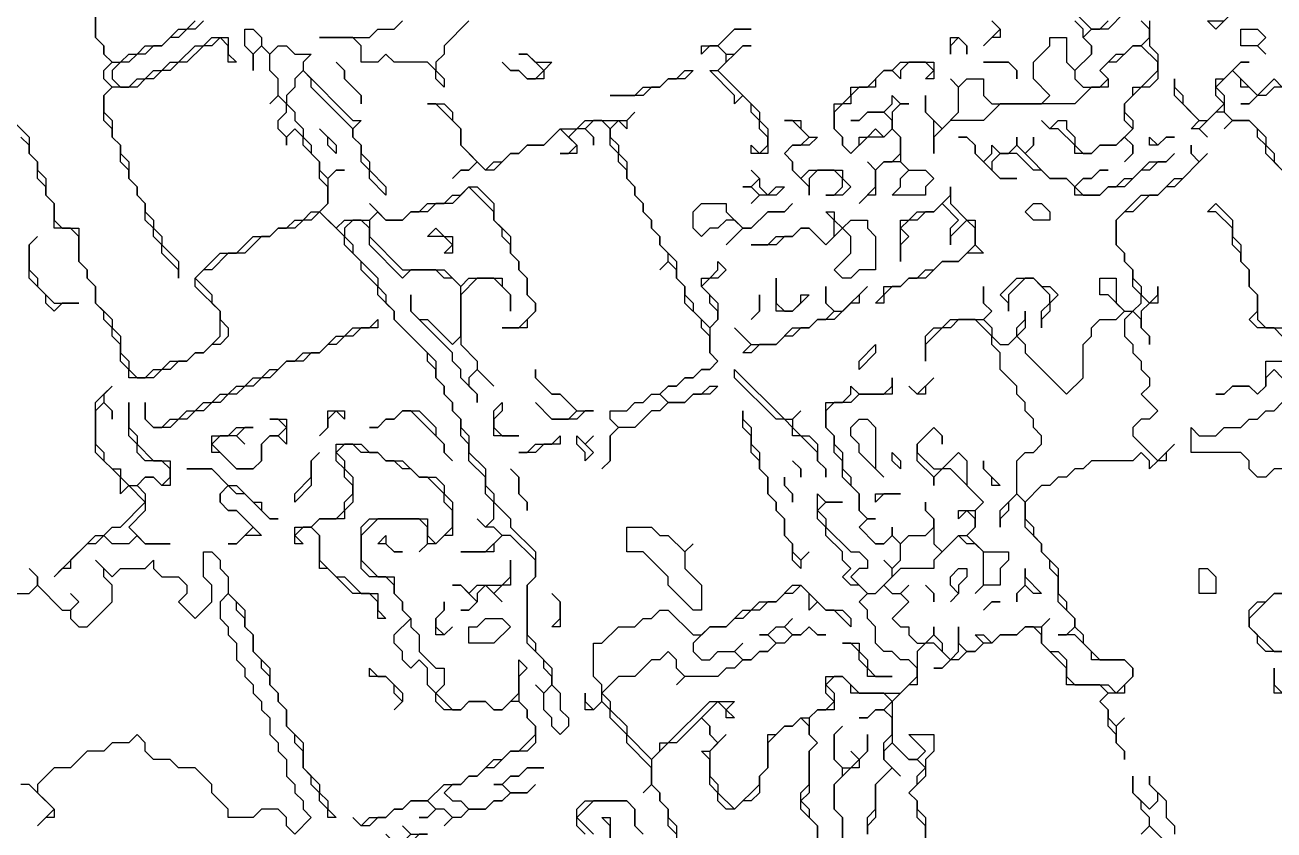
# Model space of a CAD drawing. Header units: metres. Extents: x 0 to 96.9, y 0 to 54.3.
# Drawn here: x 9.55 to 24.6, y 26.55 to 36.25 of the extents above; entities that cross this region are included whole.
import ezdxf

# ---------------------------------------------------------------- set-up
doc = ezdxf.new("R2010")
doc.units = ezdxf.units.M

msp = doc.modelspace()

# ---------------------------------------------------------------- linework, layer by layer
for points in [[(11.7, 36.3), (11.6, 36.2), (11.5, 36.2), (11.4, 36.1), (11.3, 36.1), (11.2, 36), (11.1, 36), (11, 35.9), (10.9, 35.9), (10.8, 35.8), (10.7, 35.8), (10.6, 35.7), (10.6, 35.6), (10.7, 35.5), (10.8, 35.5), (10.9, 35.6), (11, 35.6), (11.1, 35.7), (11.2, 35.7), (11.3, 35.8), (11.4, 35.8), (11.6, 36), (11.7, 36), (11.8, 36.1), (12, 36.1), (12, 35.9), (12.1, 35.8), (12, 35.8), (12, 36), (11.9, 36.1), (11.8, 36), (11.7, 36), (11.5, 35.8), (11.4, 35.8), (11.3, 35.7), (11.2, 35.7), (11.1, 35.6), (11, 35.6), (10.9, 35.5), (10.6, 35.5), (10.5, 35.4), (10.5, 35.2), (10.6, 35.1), (10.6, 34.9), (10.7, 34.8), (10.7, 34.7), (10.8, 34.6), (10.8, 34.4), (10.9, 34.3), (10.9, 34.2), (11, 34.1), (11, 34), (11.1, 33.9), (11.1, 33.8), (11.2, 33.7), (11.2, 33.6), (11.4, 33.4), (11.4, 33.2), (11.4, 33.3), (11.2, 33.5), (11.2, 33.6), (11.1, 33.7), (11.1, 33.8), (11, 33.9), (11, 34.1), (10.9, 34.2), (10.9, 34.3), (10.8, 34.4), (10.8, 34.5), (10.7, 34.6), (10.7, 34.8), (10.6, 34.9), (10.6, 35), (10.5, 35.1), (10.5, 35.4), (10.6, 35.5), (10.5, 35.6), (10.5, 35.7), (10.6, 35.8), (10.5, 35.9), (10.5, 36), (10.4, 36.1), (10.4, 36.8)], [(10.4, 36.7), (10.4, 36.1), (10.5, 36), (10.5, 35.9), (10.6, 35.8), (10.7, 35.8), (10.8, 35.9), (10.9, 35.9), (11, 36), (11.2, 36), (11.4, 36.2), (11.5, 36.2), (11.6, 36.3)], [(14.9, 36.3), (14.6, 36), (14.6, 35.9), (14.5, 35.8), (14.5, 35.7), (14.6, 35.6), (14.6, 35.5), (14.5, 35.6), (14.5, 35.7), (14.4, 35.8), (14, 35.8), (13.9, 35.9), (13.8, 35.8), (13.6, 35.8), (13.6, 36), (13.5, 36.1), (13.1, 36.1), (13.7, 36.1), (13.8, 36.2), (14, 36.2), (14.1, 36.3)], [(23.1, 36.3), (23.1, 36), (23.2, 35.9), (23.2, 35.6), (23.1, 35.5), (23, 35.5), (22.8, 35.3), (22.8, 35.2), (22.9, 35.1), (22.9, 35), (22.8, 34.9), (22.9, 34.8), (22.9, 34.7), (22.8, 34.6), (22.9, 34.7), (22.9, 34.8), (22.8, 34.9), (22.7, 34.8), (22.5, 34.8), (22.4, 34.7), (22.2, 34.7), (22.2, 34.8), (22, 35), (21.9, 35), (21.8, 35.1), (21.9, 35), (22, 35.1), (22.1, 35.1), (22.1, 35), (22.2, 34.9), (22.2, 34.8), (22.3, 34.7), (22.4, 34.7), (22.5, 34.8), (22.7, 34.8), (22.9, 35), (22.8, 35.1), (22.8, 35.3), (22.9, 35.4), (22.9, 35.5), (23, 35.5), (23.2, 35.7), (23.2, 35.8), (23, 36), (22.9, 36), (22.7, 35.8), (22.6, 35.8), (22.5, 35.7), (22.6, 35.6), (22.6, 35.5), (22.4, 35.5), (22.2, 35.3), (21.3, 35.3), (21.1, 35.1), (20.7, 35.1), (20.5, 34.9), (20.5, 34.7), (20.5, 35.1), (20.4, 35.2), (20.4, 35.4), (20.4, 35.2), (20.6, 35), (20.8, 35.2), (20.8, 35.5), (20.7, 35.6), (20.8, 35.5), (20.9, 35.6), (21.1, 35.6), (21.1, 35.4), (21.2, 35.3), (21.8, 35.3), (21.9, 35.4), (21.7, 35.6), (21.7, 35.8), (21.9, 36), (21.9, 36.1), (22.1, 36.1), (22.1, 35.8), (22.2, 35.7), (22.4, 35.9), (22.4, 36), (22.3, 36.1), (22.3, 36.2), (22.2, 36.3)], [(21.2, 36.3), (21.3, 36.2), (21.3, 36.1), (21.2, 36.1), (21.1, 36), (21.3, 36.2), (21.2, 36.3)], [(22.2, 36.4), (22.4, 36.2), (22.5, 36.2), (22.6, 36.3)], [(22.8, 36.4), (22.6, 36.2), (22.4, 36.2), (22.3, 36.1), (22.4, 36), (22.4, 35.9), (22.2, 35.7), (22.2, 35.6), (22.3, 35.5), (22.5, 35.5), (22.6, 35.6), (22.5, 35.7), (22.7, 35.9), (22.8, 35.9), (22.9, 36), (23, 36), (23.1, 36.1), (23.1, 36.2), (23, 36.3)], [(9.4, 35.1), (9.6, 34.9), (9.6, 34.7), (9.7, 34.6), (9.7, 34.5), (9.8, 34.4), (9.8, 34.2), (9.9, 34.1), (9.9, 33.9), (10, 33.8), (10.2, 33.8), (10.2, 33.4), (10.3, 33.3), (10.3, 33.2), (10.4, 33.1), (10.4, 32.9), (10.6, 32.7), (10.6, 32.6), (10.7, 32.5), (10.7, 32.3), (10.8, 32.2), (10.8, 32.1), (10.9, 32), (11, 32), (11.1, 32.1), (11.2, 32.1), (11.3, 32.2), (11.5, 32.2), (11.6, 32.3), (11.7, 32.3), (11.9, 32.5), (11.9, 32.8), (11.6, 33.1), (11.6, 33.2), (11.9, 33.5), (12.1, 33.5), (12.3, 33.7), (12.5, 33.7), (12.6, 33.8), (12.7, 33.8), (12.8, 33.9), (12.9, 33.9), (13, 34), (13.1, 34), (13.2, 34.1), (13.2, 34.3), (13.1, 34.4), (13.1, 34.6), (12.9, 34.8), (12.9, 34.9), (12.8, 35), (12.7, 34.9), (12.7, 34.8), (12.7, 34.9), (12.6, 35), (12.6, 35.1), (12.7, 35.2), (12.7, 35.3), (12.6, 35.4), (12.5, 35.3), (12.6, 35.4), (12.6, 35.6), (12.5, 35.7), (12.5, 35.9), (12.4, 36), (12.3, 35.9), (12.3, 35.7), (12.3, 35.9), (12.2, 36), (12.2, 36.2), (12.3, 36.2), (12.4, 36.1), (12.4, 36), (12.5, 35.9), (12.6, 36), (12.7, 36), (12.8, 35.9), (13, 35.9), (12.9, 35.8), (12.9, 35.7), (13.5, 35.1), (13.6, 35.1), (13.5, 35), (13.5, 34.9), (13.6, 34.8), (13.6, 34.7), (13.7, 34.6), (13.7, 34.5), (13.9, 34.3), (13.9, 34.2), (13.7, 34.4), (13.7, 34.5), (13.6, 34.6), (13.6, 34.8), (13.5, 34.9), (13.5, 35), (13, 35.5), (13, 35.6), (12.9, 35.7), (12.8, 35.6), (12.8, 35.5), (12.7, 35.4), (12.7, 35.3), (12.8, 35.2), (12.8, 35.1), (12.9, 35), (12.9, 34.9), (13, 34.8), (13, 34.7), (13.1, 34.6), (13.1, 34.5), (13.2, 34.4), (13.3, 34.5), (13.4, 34.5), (13.3, 34.5), (13.2, 34.4), (13.2, 34.1), (13.1, 34), (13.3, 33.8), (13.4, 33.9), (13.7, 33.9), (13.8, 34), (13.7, 34.1), (13.9, 33.9), (14.1, 33.9), (14.2, 34), (14.3, 34), (14.4, 34.1), (14.6, 34.1), (14.7, 34.2), (14.8, 34.2), (14.9, 34.3), (15, 34.3), (15.2, 34.1), (15.2, 33.9), (15.4, 33.7), (15.4, 33.5), (15.5, 33.4), (15.5, 33.3), (15.6, 33.2), (15.6, 33), (15.7, 32.9), (15.7, 32.8), (15.6, 32.7), (15.6, 32.6), (15.3, 32.6), (15.5, 32.6), (15.7, 32.8), (15.7, 32.9), (15.6, 33), (15.6, 33.2), (15.5, 33.3), (15.5, 33.4), (15.4, 33.5), (15.4, 33.6), (15.3, 33.7), (15.3, 33.8), (15.2, 33.9), (15.2, 34), (14.9, 34.3), (14.7, 34.1), (14.5, 34.1), (14.4, 34), (14.2, 34), (14.1, 33.9), (13.9, 33.9), (13.8, 34), (13.7, 33.9), (13.7, 33.7), (14.1, 33.3), (14.6, 33.3), (14.8, 33.1), (14.9, 33.2), (15.3, 33.2), (15.3, 33.1), (15.4, 33), (15.4, 32.8), (15.4, 33), (15.2, 33.2), (15, 33.2), (14.8, 33), (14.8, 32.4), (15, 32.2), (15, 32.1), (15.2, 31.9), (15, 32.1), (14.9, 32), (14.9, 31.9), (15, 31.8), (15, 31.7), (15, 31.8), (14.8, 32), (14.8, 32.1), (14.7, 32.2), (14.7, 32.3), (14.2, 32.8), (14.2, 33), (14.2, 32.8), (14.3, 32.7), (14.4, 32.7), (14.7, 32.4), (14.8, 32.5), (14.8, 33.1), (14.7, 33.2), (14.6, 33.2), (14.5, 33.3), (14.2, 33.3), (14.1, 33.2), (13.7, 33.6), (13.7, 33.8), (13.6, 33.9), (13.5, 33.9), (13.4, 33.8), (13.4, 33.7), (13.5, 33.6), (13.5, 33.5), (13.8, 33.2), (13.8, 33.1), (13.9, 33), (13.9, 32.9), (14, 32.8), (14, 32.7), (14.5, 32.2), (14.5, 32), (14.6, 31.9), (14.6, 31.8), (14.7, 31.7), (14.7, 31.6), (14.8, 31.5), (14.8, 31.4), (14.9, 31.3), (14.9, 31.1), (15.1, 30.9), (15.1, 30.7), (15.2, 30.6), (15.2, 30.5), (15.4, 30.3), (15.4, 30.2), (15.7, 29.9), (15.7, 29.6), (15.6, 29.5), (15.6, 28.9), (15.7, 28.8), (15.7, 28.7), (15.9, 28.5), (15.9, 28.3), (16, 28.2), (16, 28), (16.1, 27.9), (16.1, 27.8), (16, 27.7), (15.9, 27.8), (15.9, 27.9), (15.8, 28), (15.8, 28.2), (15.7, 28.3), (15.8, 28.2), (15.9, 28.3), (15.9, 28.4), (15.8, 28.5), (15.8, 28.6), (15.6, 28.8), (15.6, 29.5), (15.7, 29.6), (15.7, 29.8), (15.4, 30.1), (15.3, 30.1), (15.2, 30), (15.2, 29.9), (14.8, 29.9), (15.1, 29.9), (15.3, 30.1), (15.2, 30.2), (15.1, 30.2), (15, 30.3), (15.1, 30.2), (15.2, 30.3), (15.2, 30.5), (15.1, 30.6), (15.1, 30.8), (14.9, 31), (14.9, 31.2), (14.8, 31.3), (14.8, 31.5), (14.7, 31.6), (14.7, 31.7), (14.6, 31.8), (14.6, 31.9), (14.5, 32), (14.5, 32.1), (14.4, 32.2), (14.4, 32.3), (14, 32.7), (14, 32.8), (13.8, 33), (13.8, 33.1), (13.6, 33.3), (13.6, 33.4), (13.4, 33.6), (13.4, 33.7), (13.1, 34), (13, 33.9), (12.9, 33.9), (12.8, 33.8), (12.6, 33.8), (12.5, 33.7), (12.4, 33.7), (12.2, 33.5), (12, 33.5), (11.8, 33.3), (11.7, 33.3), (11.6, 33.2), (11.8, 33), (11.8, 32.9), (11.9, 32.8), (11.9, 32.7), (12, 32.6), (12, 32.5), (11.9, 32.4), (11.8, 32.4), (11.7, 32.3), (11.6, 32.3), (11.5, 32.2), (11.4, 32.2), (11.3, 32.1), (11.2, 32.1), (11.1, 32), (10.8, 32), (10.8, 32.1), (10.7, 32.2), (10.7, 32.4), (10.6, 32.5), (10.6, 32.6), (10.5, 32.7), (10.5, 32.8), (10.4, 32.9), (10.4, 33.1), (10.3, 33.2), (10.3, 33.3), (10.2, 33.4), (10.2, 33.7), (10.1, 33.8), (9.9, 33.8), (9.9, 34.1), (9.8, 34.2), (9.8, 34.3), (9.7, 34.4), (9.7, 34.6), (9.6, 34.7), (9.6, 34.8), (9.5, 34.9)], [(24.7, 34.5), (24.5, 34.7), (24.5, 34.8), (24.4, 34.9), (24.4, 35), (24.3, 35.1), (24.1, 35.1), (24, 35), (24.1, 35.1), (24, 35.2), (23.9, 35.2), (23.7, 35), (23.8, 34.9), (23.7, 35), (23.6, 35), (23.7, 35.1), (23.4, 35.4), (23.4, 35.6), (23.4, 35.5), (23.5, 35.4), (23.5, 35.3), (23.7, 35.1), (23.8, 35.1), (24, 35.3), (23.9, 35.4), (23.9, 35.6), (24, 35.6), (24.2, 35.8), (24.3, 35.8), (24.2, 35.8), (24.1, 35.7), (24.4, 35.4), (24.6, 35.6), (24.7, 35.5)], [(24.7, 35.5), (24.6, 35.5), (24.5, 35.4), (24.4, 35.4), (24.3, 35.3), (24.2, 35.3), (24.3, 35.3), (24.4, 35.4), (24.3, 35.5), (24.2, 35.5), (24.2, 35.6), (24.1, 35.7), (23.9, 35.5), (24, 35.4), (24, 35.2), (24.1, 35.1), (24.3, 35.1), (24.5, 34.9), (24.5, 34.8), (24.6, 34.7), (24.6, 34.6), (24.7, 34.5)], [(17.4, 26.5), (17.3, 26.6), (17.3, 26.8), (17.2, 26.9), (17.2, 27), (17.1, 27.1), (17, 27), (17.1, 27.1), (17.1, 27.3), (16.8, 27.6), (16.8, 27.7), (16.6, 27.9), (16.6, 28), (16.5, 28.1), (16.4, 28), (16.3, 28), (16.3, 28.2), (16.3, 28.1), (16.4, 28), (16.5, 28.1), (16.5, 28.3), (16.4, 28.4), (16.4, 28.8), (16.5, 28.8), (16.7, 29), (16.9, 29), (17, 29.1), (17.1, 29.1), (17.2, 29.2), (17.3, 29.2), (17.6, 28.9), (17.7, 28.9), (17.8, 29), (18, 29), (18.2, 29.2), (18.3, 29.2), (18.4, 29.3), (18.6, 29.3), (18.8, 29.5), (18.9, 29.5), (19.2, 29.2), (19.4, 29.2), (19.5, 29.1), (19.5, 29), (19.3, 29.2), (19.2, 29.2), (19.1, 29.3), (19, 29.2), (19, 29.4), (18.9, 29.5), (18.8, 29.4), (18.7, 29.4), (18.6, 29.3), (18.5, 29.3), (18.4, 29.2), (18.3, 29.2), (18.2, 29.1), (18.1, 29.1), (18, 29), (17.8, 29), (17.6, 28.8), (17.6, 28.7), (17.7, 28.6), (17.8, 28.6), (17.9, 28.7), (18.1, 28.7), (18.2, 28.8), (18.1, 28.7), (18.2, 28.6), (18.3, 28.6), (18.4, 28.7), (18.5, 28.7), (18.6, 28.8), (18.5, 28.9), (18.4, 28.9), (18.5, 28.9), (18.6, 29), (18.7, 29), (18.8, 29.1), (18.7, 29), (18.8, 28.9), (18.9, 28.9), (19, 29), (19.1, 28.9), (19.2, 28.9), (19.1, 28.9), (19, 29), (18.9, 28.9), (18.8, 28.9), (18.7, 28.8), (18.6, 28.8), (18.5, 28.7), (18.4, 28.7), (18.3, 28.6), (18.2, 28.6), (18.1, 28.5), (18, 28.5), (17.9, 28.4), (17.5, 28.4), (17.4, 28.3), (17.5, 28.4), (17.4, 28.5), (17.4, 28.6), (17.3, 28.7), (17.2, 28.6), (17.1, 28.6), (16.9, 28.4), (16.7, 28.4), (16.5, 28.2), (16.6, 28.1), (16.6, 28), (16.8, 27.8), (16.8, 27.7), (17.1, 27.4), (17.2, 27.5), (17.2, 27.6), (17.3, 27.6), (17.8, 28.1), (18.1, 28.1), (18, 28), (18.1, 27.9), (18, 27.9), (18, 28), (17.9, 28.1), (17.7, 27.9), (17.8, 27.8), (17.8, 27.7), (17.9, 27.6), (18, 27.7), (17.8, 27.5), (17.8, 27.2), (17.9, 27.1), (17.9, 27), (18.1, 26.8), (18.4, 27.1), (18.4, 27.2), (18.5, 27.3), (18.5, 27.7), (18.6, 27.7), (18.7, 27.8), (18.8, 27.8), (18.9, 27.9), (19, 27.9), (19.1, 28), (19.2, 28), (19.3, 28.1), (19.2, 28.2), (19.2, 28.4), (19.4, 28.4), (19.6, 28.2), (20.1, 28.2), (20.3, 28.4), (20.3, 28.5), (20.2, 28.6), (20.1, 28.6), (20, 28.7), (19.9, 28.7), (19.8, 28.8), (19.8, 29), (19.7, 29.1), (19.7, 29.2), (19.6, 29.3), (19.7, 29.4), (19.6, 29.5), (19.5, 29.5), (19.4, 29.6), (19.5, 29.7), (19.4, 29.8), (19.4, 29.9), (19.2, 30.1), (19.2, 30.2), (19.1, 30.3), (19.1, 30.6), (19.2, 30.5), (19.4, 30.5), (19.2, 30.5), (19.1, 30.4), (19.2, 30.3), (19.2, 30.2), (19.5, 29.9), (19.6, 29.9), (19.7, 29.8), (19.7, 29.7), (19.6, 29.7), (19.5, 29.6), (19.7, 29.4), (19.8, 29.4), (20, 29.6), (20, 29.7), (19.9, 29.8), (20, 29.7), (20.1, 29.8), (20.1, 30), (20, 30.1), (19.9, 30), (19.8, 30), (19.6, 30.2), (19.7, 30.3), (19.6, 30.4), (19.6, 30.6), (19.4, 30.8), (19.4, 31), (19.3, 31.1), (19.3, 31.3), (19.2, 31.4), (19.2, 31.7), (19.4, 31.7), (19.5, 31.8), (19.5, 31.9), (19.6, 31.8), (19.9, 31.8), (20, 31.9), (20, 32), (20, 31.8), (19.6, 31.8), (19.5, 31.7), (19.3, 31.7), (19.2, 31.6), (19.2, 31.4), (19.3, 31.3), (19.3, 31.2), (19.4, 31.1), (19.4, 30.9), (19.5, 30.8), (19.5, 30.7), (19.6, 30.6), (19.6, 30.4), (19.7, 30.3), (19.8, 30.3), (19.7, 30.3), (19.6, 30.2), (19.8, 30), (19.9, 30), (20, 30.1), (20, 30.2), (20, 30.1), (20.1, 30), (20.2, 30.1), (20.4, 30.1), (20.5, 30.2), (20.5, 30.3), (20.4, 30.4), (20.4, 30.5), (20.4, 30.4), (20.5, 30.3), (20.5, 30), (20.6, 29.9), (20.8, 30.1), (20.9, 30.1), (21, 30.2), (21, 30.3), (20.9, 30.4), (20.8, 30.3), (20.8, 30.4), (21, 30.4), (21.1, 30.5), (20.7, 30.9), (20.6, 30.9), (20.5, 30.8), (20.5, 30.7), (20.5, 30.8), (20.3, 31), (20.3, 31.2), (20.5, 31.4), (20.6, 31.3), (20.6, 31.2), (20.6, 31.3), (20.5, 31.4), (20.3, 31.2), (20.3, 31.1), (20.5, 30.9), (20.6, 30.9), (20.8, 31.1), (20.9, 31), (20.9, 30.7), (21.1, 30.5), (21, 30.4), (21, 30.2), (20.9, 30.1), (21.1, 29.9), (21.4, 29.9), (21.4, 29.8), (21.3, 29.7), (21.3, 29.5), (21.1, 29.5), (21, 29.4), (21.1, 29.5), (21.1, 29.9), (21, 30), (20.9, 30), (20.8, 30.1), (20.5, 29.8), (20.5, 29.7), (20.1, 29.7), (19.9, 29.5), (20, 29.4), (20.1, 29.4), (20.2, 29.5), (20.1, 29.4), (20.2, 29.3), (20, 29.1), (20.1, 29), (20.2, 29), (20.2, 28.9), (20.3, 28.8), (20.4, 28.8), (20.5, 28.9), (20.5, 29), (20.5, 28.9), (20.6, 28.8), (20.6, 28.7), (20.7, 28.6), (20.8, 28.7), (20.8, 29), (20.8, 28.8), (20.9, 28.7), (21, 28.7), (21.1, 28.8), (21, 28.9), (21.1, 28.9), (21.2, 28.8), (21.3, 28.9), (21.5, 28.9), (21.6, 29), (21.8, 29), (21.9, 29.1), (21.8, 29), (21.8, 28.8), (21.9, 28.7), (22, 28.7), (22.1, 28.6), (22.1, 28.4), (22.2, 28.3), (22.6, 28.3), (22.7, 28.2), (22.9, 28.4), (22.9, 28.5), (22.8, 28.6), (22.4, 28.6), (22.4, 28.7), (22.2, 28.9), (22, 28.9), (22.1, 28.9), (22.2, 29), (22.2, 29.1), (22, 29.3), (22, 29.6), (21.9, 29.7), (21.9, 29.8), (21.8, 29.9), (21.8, 30), (21.6, 30.2), (21.6, 30.5), (21.5, 30.6), (21.4, 30.5), (21.4, 30.4), (21.3, 30.3), (21.3, 30.2), (21.3, 30.4), (21.5, 30.6), (21.5, 31), (21.6, 31.1), (21.7, 31.1), (21.8, 31.2), (21.8, 31.3), (21.7, 31.4), (21.7, 31.5), (21.6, 31.6), (21.6, 31.7), (21.5, 31.8), (21.5, 31.9), (21.3, 32.1), (21.3, 32.3), (21.2, 32.4), (21.2, 32.5), (21, 32.7), (20.8, 32.7), (20.7, 32.6), (20.6, 32.6), (20.4, 32.4), (20.4, 32.2), (20.4, 32.5), (20.5, 32.6), (20.6, 32.6), (20.7, 32.7), (21.1, 32.7), (21.2, 32.8), (21.1, 32.9), (21.1, 33.1), (21.1, 32.9), (21.2, 32.8), (21.1, 32.7), (21.2, 32.6), (21.2, 32.5), (21.3, 32.4), (21.4, 32.4), (21.5, 32.5), (21.5, 32.6), (21.6, 32.7), (21.6, 32.8), (21.6, 32.6), (21.5, 32.5), (21.6, 32.4), (21.6, 32.3), (22.1, 31.8), (22.3, 32), (22.3, 32.4), (22.4, 32.5), (22.4, 32.6), (22.5, 32.7), (22.7, 32.7), (22.8, 32.8), (22.6, 33), (22.5, 33), (22.5, 33.2), (22.7, 33.2), (22.7, 32.9), (22.8, 32.8), (22.9, 32.8), (23, 32.9), (23, 33), (22.9, 33.1), (22.9, 33.3), (22.8, 33.4), (22.8, 33.5), (22.7, 33.6), (22.7, 33.9), (23, 34.2), (23.2, 34.2), (23.4, 34.4), (23.5, 34.4), (23.7, 34.6), (23.6, 34.7), (23.6, 34.8), (23.6, 34.7), (23.7, 34.6), (23.8, 34.7), (23.4, 34.3), (23.3, 34.3), (23.2, 34.2), (23.1, 34.2), (22.9, 34), (22.8, 34), (22.7, 33.9), (22.7, 33.6), (22.8, 33.5), (22.8, 33.4), (22.9, 33.3), (22.9, 33.2), (23, 33.1), (23, 33), (23.1, 32.9), (23.2, 33), (23.2, 33.1), (23.2, 32.9), (23.1, 32.9), (23, 32.8), (23, 32.6), (23.1, 32.5), (23.1, 32.4), (23.1, 32.5), (23, 32.6), (23, 32.7), (22.9, 32.8), (22.8, 32.7), (22.8, 32.5), (22.9, 32.4), (22.9, 32.3), (23, 32.2), (23, 32.1), (23.1, 32), (23.1, 31.9), (23, 31.8), (23.2, 31.6), (23.1, 31.5), (23, 31.5), (22.9, 31.4), (22.9, 31.3), (23.2, 31), (23.4, 31.2), (23.3, 31.1), (23.3, 31), (23.2, 31), (23.1, 30.9), (23.1, 31), (23, 31.1), (22.9, 31), (22.4, 31), (22.3, 30.9), (22.2, 30.9), (22.1, 30.8), (22, 30.8), (21.9, 30.7), (21.8, 30.7), (21.6, 30.5), (21.6, 30.3), (21.7, 30.2), (21.7, 30.1), (21.8, 30), (21.8, 29.9), (22, 29.7), (22, 29.4), (22.1, 29.3), (22.1, 29.2), (22.2, 29.1), (22.2, 29), (22.3, 28.9), (22.3, 28.8), (22.5, 28.6), (22.8, 28.6), (22.9, 28.5), (22.9, 28.4), (22.8, 28.3), (22.8, 28.2), (22.6, 28.2), (22.5, 28.1), (22.6, 28), (22.6, 27.9), (22.7, 27.8), (22.8, 27.9), (22.7, 27.8), (22.7, 27.6), (22.8, 27.5), (22.8, 27.4), (22.8, 27.5), (22.7, 27.6), (22.7, 27.7), (22.6, 27.8), (22.6, 28), (22.5, 28.1), (22.6, 28.2), (22.5, 28.3), (22.1, 28.3), (22.1, 28.5), (21.8, 28.8), (21.8, 28.9), (21.7, 29), (21.6, 29), (21.5, 28.9), (21.3, 28.9), (21.2, 28.8), (21.1, 28.8), (21, 28.7), (20.9, 28.7), (20.8, 28.6), (20.7, 28.6), (20.6, 28.5), (20.5, 28.5), (20.6, 28.5), (20.7, 28.6), (20.5, 28.8), (20.4, 28.8), (20.3, 28.7), (20.3, 28.3), (20.2, 28.3), (20, 28.1), (20, 27.6), (20.2, 27.4), (20.3, 27.4), (20.4, 27.5), (20.2, 27.7), (20.5, 27.7), (20.5, 27.5), (20.4, 27.4), (20.4, 27.2), (20.2, 27), (20.3, 26.9), (20.3, 26.8), (20.4, 26.7), (20.4, 26.4)], [(24.7, 32.5), (24.6, 32.6), (24.4, 32.6), (24.3, 32.7), (24.4, 32.8), (24.4, 33), (24.3, 33.1), (24.3, 33.3), (24.2, 33.4), (24.2, 33.5), (24.1, 33.6), (24.1, 33.8), (23.9, 34), (23.8, 34), (23.9, 34.1), (24.1, 33.9), (24.1, 33.7), (24.2, 33.6), (24.2, 33.4), (24.3, 33.3), (24.3, 33.1), (24.4, 33), (24.4, 32.7), (24.5, 32.6), (24.7, 32.6)], [(24.7, 32), (24.6, 32.1), (24.5, 32), (24.5, 31.9), (24.4, 31.8), (24.3, 31.9), (24.1, 31.9), (24, 31.8), (23.9, 31.8), (24, 31.8), (24.1, 31.9), (24.3, 31.9), (24.4, 31.8), (24.5, 31.9), (24.5, 32.2), (25.1, 32.2)], [(24.8, 30.9), (24.6, 30.9), (24.5, 30.8), (24.4, 30.8), (24.3, 30.9), (24.3, 31), (24.2, 31.1), (23.6, 31.1), (23.6, 31.4), (23.7, 31.3), (23.9, 31.3), (24, 31.4), (24.2, 31.4), (24.3, 31.5), (24.4, 31.5), (24.5, 31.6), (24.6, 31.6), (24.7, 31.7)], [(9.4, 29.4), (9.6, 29.4), (9.7, 29.5), (9.7, 29.6), (9.6, 29.7), (9.7, 29.6), (9.7, 29.5), (10, 29.2), (10.1, 29.2), (10.2, 29.3), (10.1, 29.4), (10.2, 29.3), (10.1, 29.2), (10.1, 29.1), (10.2, 29), (10.3, 29), (10.6, 29.3), (10.6, 29.5), (10.5, 29.6), (10.5, 29.7), (10.4, 29.8), (10.6, 29.6), (10.7, 29.7), (11, 29.7), (11.1, 29.8), (11.1, 29.7), (11.2, 29.6), (11.4, 29.6), (11.5, 29.5), (11.5, 29.4), (11.4, 29.3), (11.6, 29.1), (11.8, 29.3), (11.8, 29.5), (11.7, 29.6), (11.7, 29.9), (11.8, 29.9), (11.9, 29.8), (11.9, 29.7), (12, 29.6), (12, 29.4), (12.2, 29.2), (12.2, 29), (12.3, 28.9), (12.3, 28.7), (12.5, 28.5), (12.5, 28.3), (12.6, 28.2), (12.6, 28.1), (12.7, 28), (12.7, 27.8), (12.9, 27.6), (12.9, 27.3), (13.1, 27.1), (13.1, 27), (13.2, 26.9), (13.2, 26.8), (13.3, 26.7), (13.2, 26.7), (13.2, 26.8), (13.1, 26.9), (13.1, 27), (13, 27.1), (13, 27.2), (12.9, 27.3), (12.9, 27.5), (12.8, 27.6), (12.8, 27.7), (12.7, 27.8), (12.7, 28), (12.6, 28.1), (12.6, 28.2), (12.5, 28.3), (12.5, 28.4), (12.4, 28.5), (12.4, 28.6), (12.3, 28.7), (12.3, 28.9), (12.2, 29), (12.2, 29.1), (12.1, 29.2), (12.1, 29.3), (12, 29.4), (11.9, 29.3), (11.9, 29.1), (12, 29), (12, 28.9), (12.1, 28.8), (12.1, 28.6), (12.2, 28.5), (12.2, 28.4), (12.3, 28.3), (12.3, 28.2), (12.4, 28.1), (12.4, 28), (12.5, 27.9), (12.5, 27.7), (12.6, 27.6), (12.6, 27.5), (12.7, 27.4), (12.7, 27.2), (12.8, 27.1), (12.8, 27), (12.9, 26.9), (12.9, 26.8), (13, 26.7), (12.8, 26.5), (12.7, 26.6), (12.7, 26.7), (12.6, 26.8), (12.4, 26.8), (12.3, 26.7), (12, 26.7), (12, 26.8), (11.8, 27), (11.8, 27.1), (11.6, 27.3), (11.4, 27.3), (11.3, 27.4), (11.1, 27.4), (11, 27.5), (11, 27.6), (10.9, 27.7), (10.8, 27.6), (10.6, 27.6), (10.5, 27.5), (10.3, 27.5), (10.1, 27.3), (9.9, 27.3), (9.7, 27.1), (9.7, 27), (9.9, 26.8), (9.9, 26.7), (9.8, 26.7), (9.7, 26.6), (9.9, 26.8), (9.6, 27.1), (9.5, 27.1)], [(24.8, 29.4), (24.6, 29.4), (24.3, 29.1), (24.3, 29), (24.6, 28.7), (24.7, 28.7)], [(24.8, 28.7), (24.5, 28.7), (24.4, 28.8), (24.4, 28.9), (24.3, 29), (24.3, 29.2), (24.4, 29.3), (24.5, 29.3), (24.6, 29.4), (24.7, 29.4)], [(24.7, 28.2), (24.6, 28.2), (24.6, 28.5), (24.6, 28.3), (24.8, 28.1)], [(20.4, 26.4), (20.4, 26.6), (20.3, 26.7), (20.3, 26.9), (20.2, 27), (20.3, 27.1), (20.3, 27.2), (20.4, 27.3), (20.3, 27.4), (20.2, 27.4), (20, 27.6), (19.9, 27.5), (19.9, 27.4), (20.1, 27.2), (20, 27.3), (19.8, 27.1), (19.8, 26.7), (19.7, 26.6), (19.7, 26.5), (19.7, 26.7), (19.8, 26.8), (19.8, 27.1), (20, 27.3), (19.9, 27.4), (19.9, 27.6), (20, 27.7), (20, 27.9), (19.9, 28), (19.8, 28), (19.7, 27.9), (19.6, 27.9), (19.7, 27.9), (19.8, 28), (19.9, 28), (20, 28.1), (19.9, 28.2), (19.5, 28.2), (19.5, 28.3), (19.4, 28.4), (19.3, 28.4), (19.2, 28.3), (19.3, 28.2), (19.3, 28), (19.1, 28), (19, 27.9), (19, 27.7), (19.1, 27.6), (19, 27.5), (19, 27), (18.9, 26.9), (19, 26.8), (19, 26.7), (19.1, 26.6), (19.1, 26.4)], [(19.1, 26.4), (19.1, 26.6), (18.9, 26.8), (18.9, 27), (19, 27.1), (19, 27.5), (19.1, 27.6), (19, 27.7), (19, 27.8), (18.9, 27.9), (18.8, 27.8), (18.7, 27.8), (18.5, 27.6), (18.5, 27.3), (18.4, 27.2), (18.4, 27), (18.3, 26.9), (18.2, 26.9), (18.1, 26.8), (18, 26.8), (17.9, 26.9), (17.9, 27), (17.8, 27.1), (17.8, 27.4), (17.7, 27.5), (17.8, 27.5), (17.9, 27.6), (17.8, 27.7), (17.8, 27.8), (17.7, 27.9), (17.4, 27.6), (17.3, 27.6), (17.1, 27.4), (17.1, 27.1), (17.2, 27), (17.2, 26.9), (17.3, 26.8), (17.3, 26.7), (17.4, 26.6), (17.4, 26.4)], [(19.4, 26.4), (19.4, 26.7), (19.3, 26.8), (19.3, 27.1), (19.4, 27.2), (19.4, 27.3), (19.3, 27.4), (19.3, 27.7), (19.4, 27.8), (19.3, 27.7), (19.3, 27.4), (19.4, 27.3), (19.5, 27.3), (19.6, 27.4), (19.5, 27.5), (19.6, 27.4), (19.7, 27.5), (19.7, 27.7), (19.7, 27.5), (19.6, 27.4), (19.6, 27.3), (19.5, 27.3), (19.3, 27.1), (19.3, 26.8), (19.4, 26.7), (19.4, 26.4)], [(23.3, 26.4), (23.1, 26.6), (23, 26.5), (23.1, 26.6), (23.1, 26.7), (23, 26.8), (23, 26.9), (22.9, 27), (22.9, 27.2), (22.9, 27), (23.1, 26.8), (23.2, 26.9), (23.2, 27), (23.1, 27.1), (23.1, 27.2), (23.1, 27.1), (23.3, 26.9), (23.3, 26.7), (23.4, 26.6), (23.4, 26.5)], [(17, 26.5), (16.9, 26.6), (16.9, 26.8), (16.8, 26.9), (16.4, 26.9), (16.2, 26.7), (16.4, 26.5)], [(16.3, 26.5), (16.2, 26.6), (16.2, 26.8), (16.3, 26.9), (16.8, 26.9), (16.9, 26.8), (16.9, 26.6), (17, 26.5)], [(16.6, 26.4), (16.6, 26.6), (16.5, 26.7), (16.6, 26.7), (16.6, 26.4)]]:
    msp.add_lwpolyline(points)
for points in [[(23.9, 36.2), (23.8, 36.3), (24, 36.3), (24.1, 36.4), (24.2, 36.4), (24.3, 36.5), (24.2, 36.6), (24.1, 36.6), (24.3, 36.6), (24.3, 36.4), (24.1, 36.4)], [(18.3, 34.7), (18.3, 34.8), (18.4, 34.7), (18.5, 34.8), (18.5, 34.9), (18.4, 35), (18.4, 35.1), (18.3, 35.2), (18.3, 35.3), (18.2, 35.4), (18.1, 35.3), (18.1, 35.4), (17.8, 35.7), (17.9, 35.7), (18, 35.8), (18, 35.9), (17.9, 36), (17.8, 36), (17.7, 35.9), (17.7, 36), (17.9, 36), (18.1, 36.2), (18.3, 36.2), (18.1, 36.2), (17.9, 36), (18, 35.9), (18.1, 35.9), (18.2, 36), (18.3, 36), (18.2, 36), (17.9, 35.7), (18.4, 35.2), (18.4, 35.1), (18.5, 35), (18.5, 34.7)], [(24.5, 35.9), (24.4, 36), (24.2, 36), (24.2, 36.2), (24.4, 36.2), (24.5, 36.1), (24.4, 36)], [(20.7, 35.9), (20.7, 36.1), (20.8, 36.1), (20.9, 36), (20.9, 35.9), (20.9, 36), (20.8, 36.1), (20.7, 36)], [(15.6, 35.6), (15.5, 35.7), (15.4, 35.7), (15.3, 35.8), (15.4, 35.7), (15.5, 35.7), (15.6, 35.6), (15.7, 35.6), (15.8, 35.7), (15.6, 35.9), (15.5, 35.9), (15.6, 35.9), (15.7, 35.8), (15.9, 35.8), (15.8, 35.7), (15.8, 35.6)], [(13.6, 35.3), (13.6, 35.4), (13.4, 35.6), (13.4, 35.7), (13.3, 35.8), (13.4, 35.7), (13.4, 35.6), (13.6, 35.4)], [(16.6, 35.4), (16.9, 35.4), (17, 35.5), (17.2, 35.5), (17.3, 35.6), (17.4, 35.6), (17.5, 35.7), (17.6, 35.7), (17.5, 35.6), (17.3, 35.6), (17.2, 35.5), (17.1, 35.5), (17, 35.4)], [(19.6, 34.1), (19.8, 34.3), (19.8, 34.5), (19.7, 34.6), (19.8, 34.5), (19.9, 34.6), (20, 34.6), (20.1, 34.7), (20.1, 34.9), (20, 35), (19.9, 34.9), (19.7, 34.9), (19.5, 34.7), (19.4, 34.8), (19.4, 34.9), (19.3, 35), (19.3, 35.3), (19.4, 35.3), (19.5, 35.4), (19.5, 35.5), (19.7, 35.5), (19.9, 35.7), (20, 35.7), (20.1, 35.8), (20.5, 35.8), (20.5, 35.6), (20.4, 35.6), (20.5, 35.7), (20.4, 35.8), (20.2, 35.8), (20.1, 35.7), (20.1, 35.6), (20, 35.7), (19.9, 35.7), (19.8, 35.6), (19.8, 35.5), (19.6, 35.5), (19.5, 35.4), (19.5, 35.3), (19.4, 35.3), (19.3, 35.2), (19.3, 35), (19.4, 34.9), (19.4, 34.8), (19.5, 34.7), (19.6, 34.8), (19.6, 34.9), (19.7, 34.9), (19.8, 35), (19.9, 34.9), (20, 35), (20, 35.1), (19.9, 35.2), (19.7, 35.2), (19.6, 35.1), (19.5, 35.1), (19.6, 35.1), (19.7, 35.2), (19.9, 35.2), (20, 35.3), (20, 35.4), (20.1, 35.3), (20.2, 35.3), (20.1, 35.3), (20, 35.2), (20, 35), (20.1, 34.9), (20.1, 34.6), (20.2, 34.5), (20.4, 34.5), (20.5, 34.4), (20.4, 34.3), (20.4, 34.2), (20, 34.2), (20.1, 34.3), (20.1, 34.4), (20.2, 34.5), (20.1, 34.6), (19.9, 34.6), (19.8, 34.5), (19.8, 34.2), (19.7, 34.2)], [(21.5, 35.6), (21.5, 35.7), (21.4, 35.8), (21.1, 35.8), (21.4, 35.8), (21.5, 35.7)], [(16.5, 30.9), (16.6, 31), (16.6, 31.3), (16.7, 31.4), (16.6, 31.5), (16.6, 31.6), (16.8, 31.6), (16.9, 31.7), (17, 31.7), (17.1, 31.8), (17.2, 31.8), (17.3, 31.9), (17.4, 31.9), (17.5, 32), (17.6, 32), (17.7, 32.1), (17.8, 32.1), (17.9, 32.2), (17.8, 32.3), (17.8, 32.5), (17.7, 32.6), (17.7, 32.7), (17.5, 32.9), (17.5, 33.1), (17.4, 33.2), (17.4, 33.3), (17.3, 33.4), (17.2, 33.3), (17.3, 33.4), (17.3, 33.5), (17.2, 33.6), (17.2, 33.7), (17.1, 33.8), (17.1, 33.9), (17, 34), (17, 34.1), (16.9, 34.2), (16.9, 34.3), (16.8, 34.4), (16.8, 34.5), (16.7, 34.6), (16.7, 34.7), (16.6, 34.8), (16.6, 35), (16.5, 35.1), (16.4, 35.1), (16.3, 35), (16.4, 34.9), (16.4, 34.8), (16.4, 34.9), (16.3, 35), (16.2, 35), (16.1, 34.9), (16.2, 34.8), (16.2, 34.7), (16, 34.7), (16.1, 34.7), (16.2, 34.8), (16, 35), (15.8, 34.8), (15.6, 34.8), (15.5, 34.7), (15.4, 34.7), (15.2, 34.5), (15.1, 34.5), (15, 34.6), (14.9, 34.5), (14.8, 34.5), (14.7, 34.4), (14.8, 34.5), (14.9, 34.5), (15, 34.6), (14.8, 34.8), (14.8, 35), (14.5, 35.3), (14.4, 35.3), (14.6, 35.3), (14.7, 35.2), (14.7, 35.1), (14.8, 35), (14.8, 34.8), (15.1, 34.5), (15.2, 34.6), (15.3, 34.6), (15.4, 34.7), (15.5, 34.7), (15.6, 34.8), (15.8, 34.8), (16, 35), (16.2, 35), (16.3, 35.1), (16.8, 35.1), (16.9, 35.2), (16.8, 35.1), (16.8, 35), (16.7, 35.1), (16.6, 35), (16.6, 34.9), (16.7, 34.8), (16.7, 34.7), (16.8, 34.6), (16.8, 34.4), (16.9, 34.3), (16.9, 34.2), (17, 34.1), (17, 34), (17.1, 33.9), (17.1, 33.8), (17.2, 33.7), (17.2, 33.6), (17.4, 33.4), (17.4, 33.2), (17.5, 33.1), (17.5, 33), (17.6, 32.9), (17.6, 32.8), (17.8, 32.6), (17.9, 32.7), (17.9, 32.8), (17.8, 32.9), (17.8, 33), (17.7, 33.1), (17.7, 33.2), (17.8, 33.2), (17.9, 33.3), (17.9, 33.4), (18, 33.3), (17.9, 33.2), (17.8, 33.2), (17.7, 33.1), (17.9, 32.9), (17.9, 32.7), (17.8, 32.6), (17.8, 32.3), (17.9, 32.2), (17.8, 32.1), (17.7, 32.1), (17.6, 32), (17.5, 32), (17.4, 31.9), (17.3, 31.9), (17.2, 31.8), (17.3, 31.7), (17.5, 31.7), (17.6, 31.8), (17.7, 31.8), (17.8, 31.9), (17.9, 31.9), (17.8, 31.8), (17.6, 31.8), (17.5, 31.7), (17.3, 31.7), (17.2, 31.6), (17.1, 31.6), (16.9, 31.4), (16.7, 31.4), (16.6, 31.3), (16.6, 31)], [(19, 34.2), (19, 34.3), (18.8, 34.5), (18.8, 34.6), (18.7, 34.7), (18.8, 34.8), (18.9, 34.8), (19, 34.9), (18.8, 35.1), (18.7, 35.1), (18.9, 35.1), (18.9, 35), (19, 34.9), (19.1, 34.9), (19, 34.8), (18.8, 34.8), (18.7, 34.7), (18.8, 34.6), (18.8, 34.5), (18.9, 34.4), (19, 34.5), (19.4, 34.5), (19.4, 34.4), (19.5, 34.3), (19.4, 34.2), (19.2, 34.2), (19.3, 34.2), (19.4, 34.3), (19.4, 34.4), (19.3, 34.5), (19.1, 34.5), (19, 34.4)], [(13.3, 34.7), (13.2, 34.8), (13.2, 34.9), (13.1, 35), (13.3, 34.8)], [(22.2, 34.2), (22.2, 34.3), (22.1, 34.4), (21.9, 34.4), (21.8, 34.5), (21.7, 34.5), (21.5, 34.7), (21.3, 34.7), (21.2, 34.6), (21.2, 34.5), (21.3, 34.4), (21.5, 34.4), (21.3, 34.4), (21, 34.7), (21, 34.8), (20.9, 34.9), (20.8, 34.9), (20.9, 34.9), (21, 34.8), (21, 34.7), (21.1, 34.6), (21.2, 34.7), (21.2, 34.8), (21.3, 34.7), (21.4, 34.7), (21.5, 34.8), (21.5, 34.9), (21.5, 34.8), (21.6, 34.7), (21.7, 34.8), (21.7, 34.9), (21.7, 34.8), (21.6, 34.7), (21.9, 34.4), (22.1, 34.4), (22.2, 34.3), (22.3, 34.4), (22.4, 34.4), (22.5, 34.5), (22.6, 34.5), (22.5, 34.5), (22.4, 34.4), (22.3, 34.4), (22.2, 34.3), (22.3, 34.2), (22.5, 34.2), (22.6, 34.3), (22.7, 34.3), (22.8, 34.4), (22.9, 34.4), (23.1, 34.6), (23.3, 34.6), (23.4, 34.7), (23.3, 34.6), (23.2, 34.6), (23.1, 34.5), (23, 34.5), (22.8, 34.3), (22.6, 34.3), (22.5, 34.2)], [(23.1, 34.8), (23.1, 34.9), (23.2, 34.8), (23.3, 34.9), (23.4, 34.9), (23.3, 34.9), (23.2, 34.8)], [(18.3, 34.1), (18.4, 34.2), (18.3, 34.3), (18.2, 34.3), (18.3, 34.3), (18.4, 34.4), (18.3, 34.5), (18.4, 34.4), (18.4, 34.3), (18.5, 34.2), (18.6, 34.3), (18.7, 34.3), (18.6, 34.2), (18.4, 34.2)], [(19.8, 32.9), (19.9, 33), (19.9, 33.1), (20.1, 33.1), (20.2, 33.2), (20.3, 33.2), (20.4, 33.3), (20.5, 33.3), (20.6, 33.4), (20.8, 33.4), (21, 33.6), (21, 33.8), (20.9, 33.9), (20.7, 33.7), (20.7, 33.6), (20.7, 33.8), (20.8, 33.9), (20.6, 34.1), (20.5, 34), (20.4, 34), (20.3, 33.9), (20.2, 33.9), (20.1, 33.8), (20.2, 33.7), (20.1, 33.6), (20.1, 33.4), (20.1, 33.9), (20.2, 33.9), (20.3, 34), (20.5, 34), (20.7, 34.2), (20.7, 34.3), (20.7, 34.1), (20.9, 33.9), (21, 33.9), (21, 33.6), (21.1, 33.5), (20.9, 33.5), (20.8, 33.4), (20.6, 33.4), (20.4, 33.2), (20.2, 33.2), (20.1, 33.1), (20, 33.1), (19.9, 33), (19.9, 32.9)], [(18, 33.6), (18.2, 33.8), (18.1, 33.9), (18, 33.9), (17.9, 33.8), (17.8, 33.8), (17.7, 33.7), (17.6, 33.8), (17.6, 34), (17.7, 34.1), (18, 34.1), (18, 34), (18.2, 33.8), (18.3, 33.8), (18.5, 34), (18.7, 34), (18.8, 34.1), (18.7, 34), (18.5, 34), (18.3, 33.8), (18.2, 33.8)], [(21.7, 33.9), (21.6, 34), (21.7, 34.1), (21.8, 34.1), (21.9, 34), (21.9, 33.9)], [(19.4, 33.2), (19.3, 33.3), (19.5, 33.5), (19.5, 33.7), (19.4, 33.8), (19.2, 33.6), (19, 33.8), (18.9, 33.8), (18.8, 33.7), (18.7, 33.7), (18.6, 33.6), (18.3, 33.6), (18.5, 33.6), (18.6, 33.7), (18.8, 33.7), (18.9, 33.8), (19, 33.8), (19.2, 33.6), (19.3, 33.7), (19.3, 33.9), (19.2, 34), (19.3, 34), (19.3, 33.9), (19.4, 33.8), (19.5, 33.9), (19.7, 33.9), (19.7, 33.8), (19.8, 33.7), (19.8, 33.3), (19.6, 33.3), (19.5, 33.2)], [(14.6, 33.5), (14.7, 33.6), (14.6, 33.7), (14.4, 33.7), (14.5, 33.8), (14.6, 33.7), (14.7, 33.7), (14.7, 33.5)], [(9.9, 32.8), (9.8, 32.9), (9.8, 33), (9.6, 33.2), (9.6, 33.6), (9.7, 33.7), (9.6, 33.6), (9.6, 33.3), (9.7, 33.2), (9.7, 33.1), (9.9, 32.9), (10.2, 32.9), (10, 32.9)], [(18.6, 32.8), (18.6, 33.2), (18.6, 32.9), (18.7, 32.8), (18.8, 32.8), (18.9, 32.9), (18.9, 33), (19, 33), (18.8, 32.8)], [(21.8, 32.6), (21.8, 32.8), (21.9, 32.9), (21.9, 33), (21.7, 33.2), (21.6, 33.2), (21.4, 33), (21.4, 32.8), (21.4, 32.9), (21.3, 33), (21.5, 33.2), (21.7, 33.2), (21.8, 33.1), (21.9, 33.1), (22, 33), (21.9, 32.9), (21.9, 32.8), (21.8, 32.7)], [(18.2, 32.3), (18.3, 32.4), (18.1, 32.6), (18.3, 32.4), (18.6, 32.4), (18.8, 32.6), (19, 32.6), (19.1, 32.7), (19.2, 32.7), (19.3, 32.8), (19.2, 32.9), (19.2, 33.1), (19.2, 32.9), (19.3, 32.8), (19.4, 32.8), (19.7, 33.1), (19.6, 33), (19.6, 32.9), (19.5, 32.9), (19.3, 32.7), (19.1, 32.7), (19, 32.6), (18.9, 32.6), (18.8, 32.5), (18.7, 32.5), (18.6, 32.4), (18.4, 32.4), (18.3, 32.3)], [(18.3, 32.7), (18.4, 32.8), (18.4, 33), (18.4, 32.8)], [(11.1, 31.4), (11, 31.5), (11, 31.7), (11, 31.5), (11.1, 31.4), (11.2, 31.4), (11.3, 31.5), (11.4, 31.5), (11.5, 31.6), (11.6, 31.6), (11.7, 31.7), (11.8, 31.7), (11.9, 31.8), (12, 31.8), (12.1, 31.9), (12.2, 31.9), (12.3, 32), (12.4, 32), (12.5, 32.1), (12.6, 32.1), (12.7, 32.2), (12.8, 32.2), (12.9, 32.3), (13.1, 32.3), (13.3, 32.5), (13.4, 32.5), (13.5, 32.6), (13.7, 32.6), (13.8, 32.7), (13.8, 32.6), (13.6, 32.6), (13.5, 32.5), (13.4, 32.5), (13.3, 32.4), (13.2, 32.4), (13.1, 32.3), (13, 32.3), (12.9, 32.2), (12.7, 32.2), (12.5, 32), (12.4, 32), (12.3, 31.9), (12.2, 31.9), (12.1, 31.8), (12, 31.8), (11.9, 31.7), (11.8, 31.7), (11.7, 31.6), (11.6, 31.6), (11.5, 31.5), (11.4, 31.5), (11.3, 31.4)], [(19.6, 32.1), (19.6, 32.2), (19.8, 32.4), (19.8, 32.3)], [(15.9, 31.5), (15.7, 31.7), (15.9, 31.5), (16.1, 31.5), (16.2, 31.6), (16, 31.8), (15.9, 31.8), (15.7, 32), (15.7, 32.1), (15.7, 32), (15.9, 31.8), (16, 31.8), (16.2, 31.6), (16.4, 31.6), (16.3, 31.6), (16.2, 31.5)], [(19.2, 30.8), (19.2, 30.9), (19.1, 31), (19.1, 31.1), (18.9, 31.3), (18.8, 31.3), (18.8, 31.4), (18.7, 31.5), (18.6, 31.5), (18.1, 32), (18.1, 32.1), (18.7, 31.5), (18.8, 31.5), (18.9, 31.6), (18.8, 31.5), (18.8, 31.4), (18.9, 31.3), (19, 31.3), (19.1, 31.2), (19.1, 31), (19.2, 30.9)], [(20.3, 31.8), (20.2, 31.9), (20.3, 31.8), (20.5, 32), (20.4, 31.9), (20.4, 31.8)], [(9.9, 29.6), (10.4, 30.1), (10.5, 30.1), (10.6, 30.2), (10.7, 30.2), (11, 30.5), (10.8, 30.7), (10.7, 30.6), (10.7, 30.8), (10.4, 31.1), (10.4, 31.7), (10.6, 31.9), (10.5, 31.8), (10.5, 31.7), (10.6, 31.6), (10.6, 31.5), (10.6, 31.6), (10.5, 31.7), (10.4, 31.6), (10.4, 31.2), (10.5, 31.1), (10.5, 31), (10.6, 30.9), (10.7, 30.9), (10.7, 30.8), (10.8, 30.7), (10.9, 30.7), (11, 30.8), (11.1, 30.8), (11.2, 30.7), (11.3, 30.8), (11.3, 30.9), (11.2, 31), (11, 31), (10.9, 31.1), (10.9, 31.2), (10.8, 31.3), (10.8, 31.7), (10.8, 31.4), (10.9, 31.3), (10.9, 31.2), (11.1, 31), (11.3, 31), (11.3, 30.7), (11.2, 30.7), (11.1, 30.8), (11, 30.8), (10.9, 30.7), (11, 30.6), (11, 30.4), (10.8, 30.2), (11, 30), (11.3, 30), (11, 30), (10.9, 30.1), (10.8, 30), (10.6, 30), (10.5, 30.1), (10.4, 30), (10.3, 30), (10.1, 29.8), (10.1, 29.7), (10, 29.7)], [(15.2, 31.3), (15.2, 31.6), (15.3, 31.7), (15.3, 31.6), (15.2, 31.5), (15.2, 31.4), (15.3, 31.3), (15.5, 31.3)], [(12.1, 30.9), (11.9, 31.1), (11.8, 31.1), (11.8, 31.3), (12, 31.3), (12.1, 31.4), (12.3, 31.4), (12.2, 31.4), (12.1, 31.3), (12.2, 31.2), (12.1, 31.3), (11.9, 31.3), (11.8, 31.2), (12.1, 30.9), (12.3, 30.9), (12.4, 31), (12.4, 31.2), (12.5, 31.3), (12.6, 31.3), (12.7, 31.4), (12.6, 31.5), (12.5, 31.5), (12.7, 31.5), (12.7, 31.2), (12.6, 31.3), (12.5, 31.3), (12.4, 31.2), (12.4, 31), (12.3, 30.9)], [(13.1, 31.3), (13.2, 31.4), (13.2, 31.6), (13.4, 31.6), (13.4, 31.5), (13.3, 31.6), (13.2, 31.5), (13.2, 31.4)], [(14.7, 31), (14.6, 31.1), (14.6, 31.2), (14.2, 31.6), (14.1, 31.6), (14, 31.5), (13.9, 31.5), (13.8, 31.4), (13.7, 31.4), (13.8, 31.4), (13.9, 31.5), (14, 31.5), (14.1, 31.6), (14.3, 31.6), (14.5, 31.4), (14.5, 31.3), (14.6, 31.2), (14.6, 31.1)], [(18.9, 29.7), (18.8, 29.8), (18.8, 30), (18.7, 30.1), (18.7, 30.3), (18.6, 30.4), (18.6, 30.5), (18.5, 30.6), (18.5, 30.8), (18.4, 30.9), (18.4, 31), (18.3, 31.1), (18.3, 31.3), (18.2, 31.4), (18.2, 31.6), (18.2, 31.5), (18.3, 31.4), (18.3, 31.2), (18.4, 31.1), (18.4, 30.9), (18.5, 30.8), (18.5, 30.6), (18.6, 30.5), (18.6, 30.4), (18.7, 30.3), (18.7, 30.1), (18.8, 30), (18.8, 29.9), (18.9, 29.8), (19, 29.9), (18.9, 29.8)], [(19.9, 30.8), (19.6, 31.1), (19.6, 31.2), (19.5, 31.3), (19.5, 31.4), (19.6, 31.5), (19.7, 31.5), (19.8, 31.4), (19.8, 30.9)], [(13.6, 26.6), (13.5, 26.7), (13.6, 26.6), (13.7, 26.7), (13.9, 26.7), (14, 26.8), (14.1, 26.8), (14.2, 26.9), (14.4, 26.9), (14.6, 27.1), (14.8, 27.1), (14.9, 27.2), (15, 27.2), (15.2, 27.4), (15.3, 27.4), (15.4, 27.5), (15.5, 27.5), (15.7, 27.7), (15.7, 27.8), (15.6, 27.9), (15.6, 28), (15.5, 28.1), (15.4, 28.1), (15.3, 28), (15.2, 28), (15.1, 28.1), (14.9, 28.1), (14.8, 28), (14.6, 28), (14.5, 28.1), (14.5, 28.2), (14.4, 28.3), (14.4, 28.5), (14.3, 28.6), (14.2, 28.5), (14.1, 28.6), (14.1, 28.7), (14, 28.8), (14, 28.9), (14.2, 29.1), (14.1, 29.2), (14.1, 29.3), (14, 29.4), (14, 29.5), (13.9, 29.6), (13.7, 29.6), (13.6, 29.7), (13.6, 30.2), (13.7, 30.3), (14.4, 30.3), (14.4, 30.1), (14.5, 30), (14.7, 30.2), (14.7, 30.4), (14.6, 30.5), (14.6, 30.6), (14.4, 30.8), (14.3, 30.8), (14.2, 30.9), (14.1, 30.9), (14, 31), (13.9, 31), (13.8, 31.1), (13.6, 31.1), (13.5, 31.2), (13.4, 31.2), (13.3, 31.1), (13.4, 31), (13.4, 30.9), (13.5, 30.8), (13.5, 30.5), (13.4, 30.4), (13.4, 30.3), (13.1, 30.3), (13, 30.2), (13.1, 30.1), (13.1, 29.8), (13.3, 29.6), (13.4, 29.6), (13.6, 29.4), (13.8, 29.4), (13.8, 29.2), (13.9, 29.1), (13.8, 29.1), (13.8, 29.3), (13.7, 29.4), (13.5, 29.4), (13.2, 29.7), (13.1, 29.7), (13.1, 30.1), (13, 30.2), (12.9, 30.2), (12.8, 30.1), (12.9, 30), (12.8, 30), (12.8, 30.2), (13, 30.2), (13.1, 30.3), (13.3, 30.3), (13.4, 30.4), (13.4, 30.5), (13.5, 30.6), (13.5, 30.7), (13.4, 30.8), (13.4, 30.9), (13.3, 31), (13.3, 31.2), (13.6, 31.2), (13.7, 31.1), (13.8, 31.1), (13.9, 31), (14.1, 31), (14.3, 30.8), (14.5, 30.8), (14.6, 30.7), (14.6, 30.6), (14.7, 30.5), (14.7, 30.1), (14.6, 30.1), (14.5, 30), (14.4, 30), (14.3, 29.9), (14.4, 30), (14.4, 30.2), (14.3, 30.3), (13.8, 30.3), (13.6, 30.1), (13.6, 29.8), (13.8, 29.6), (14, 29.6), (14, 29.4), (14.1, 29.3), (14.1, 29.2), (14.2, 29.1), (14.2, 29), (14.3, 28.9), (14.3, 28.7), (14.5, 28.5), (14.6, 28.5), (14.6, 28.3), (14.5, 28.2), (14.7, 28), (14.8, 28), (14.9, 28.1), (15.1, 28.1), (15.2, 28), (15.3, 28), (15.5, 28.2), (15.5, 28.6), (15.6, 28.5), (15.5, 28.4), (15.5, 28.1), (15.6, 28), (15.6, 27.9), (15.7, 27.8), (15.7, 27.6), (15.6, 27.5), (15.4, 27.5), (15.2, 27.3), (15.1, 27.3), (15, 27.2), (14.9, 27.2), (14.8, 27.1), (14.7, 27.1), (14.6, 27), (14.7, 26.9), (14.8, 26.9), (14.9, 26.8), (15.1, 26.8), (15.2, 26.9), (15.3, 26.9), (15.4, 27), (15.3, 27.1), (15.2, 27.1), (15.3, 27.1), (15.4, 27.2), (15.5, 27.2), (15.6, 27.3), (15.8, 27.3), (15.6, 27.3), (15.5, 27.2), (15.4, 27.2), (15.3, 27.1), (15.4, 27), (15.6, 27), (15.7, 27.1), (15.6, 27), (15.4, 27), (15.3, 26.9), (15.2, 26.9), (15.1, 26.8), (14.9, 26.8), (14.8, 26.7), (14.7, 26.7), (14.6, 26.6), (14.7, 26.7), (14.6, 26.8), (14.5, 26.8), (14.4, 26.7), (14.3, 26.7), (14.4, 26.7), (14.5, 26.8), (14.4, 26.9), (14.2, 26.9), (14.1, 26.8), (14, 26.8), (13.9, 26.7), (13.8, 26.7), (13.7, 26.6)], [(15.5, 31.1), (15.6, 31.1), (15.7, 31.2), (15.9, 31.2), (16, 31.3), (16, 31.2), (15.8, 31.2), (15.7, 31.1)], [(16.3, 31), (16.3, 31.1), (16.2, 31.2), (16.2, 31.3), (16.3, 31.2), (16.4, 31.3), (16.3, 31.2), (16.4, 31.1)], [(12.8, 30.5), (12.8, 30.6), (13, 30.8), (13, 31), (13.1, 31.1), (13, 31), (13, 30.7)], [(20.1, 30.9), (20, 31), (20, 31.1), (20.1, 31)], [(12, 30), (12.1, 30), (12.3, 30.2), (12.1, 30.4), (12, 30.4), (11.9, 30.5), (11.9, 30.6), (12, 30.7), (11.8, 30.9), (11.5, 30.9), (11.8, 30.9), (12, 30.7), (12.1, 30.7), (12.3, 30.5), (12.4, 30.5), (12.4, 30.4), (12.5, 30.3), (12.6, 30.3), (12.5, 30.3), (12.2, 30.6), (12.1, 30.6), (12, 30.7), (11.9, 30.6), (11.9, 30.5), (12, 30.4), (12.1, 30.4), (12.4, 30.1), (12.2, 30.1), (12.1, 30)], [(15.6, 30.4), (15.6, 30.5), (15.5, 30.6), (15.5, 30.8), (15.4, 30.9), (15.5, 30.8), (15.5, 30.6), (15.6, 30.5)], [(18.9, 30.8), (18.9, 30.9), (18.8, 31), (18.9, 30.9)], [(21.2, 30.7), (21.2, 30.8), (21.1, 30.9), (21.1, 31), (21.1, 30.9), (21.3, 30.7)], [(18.8, 30.5), (18.8, 30.6), (18.7, 30.7), (18.7, 30.8), (18.7, 30.7), (18.8, 30.6)], [(19.8, 30.5), (19.8, 30.6), (20.1, 30.6), (19.9, 30.6)], [(14, 29.9), (13.9, 30), (13.8, 30), (13.9, 30.1), (13.9, 30), (14, 29.9), (14.1, 29.9)], [(17.6, 29.2), (17.3, 29.5), (17.3, 29.6), (17, 29.9), (16.8, 29.9), (16.8, 30.2), (17.1, 30.2), (17.2, 30.1), (17.3, 30.1), (17.5, 29.9), (17.6, 30), (17.5, 29.9), (17.5, 29.7), (17.7, 29.5), (17.7, 29.2)], [(14.8, 29.2), (14.9, 29.2), (15, 29.3), (14.8, 29.5), (14.7, 29.5), (14.8, 29.5), (14.9, 29.4), (15, 29.5), (15.3, 29.5), (15.4, 29.6), (15.4, 29.8), (15.4, 29.5), (15.3, 29.5), (15.2, 29.4), (15.3, 29.3), (15.1, 29.5), (15, 29.4), (15, 29.3), (14.9, 29.2)], [(20.7, 29.3), (20.8, 29.4), (20.7, 29.5), (20.7, 29.6), (20.8, 29.7), (20.9, 29.7), (20.9, 29.6), (20.8, 29.5), (20.8, 29.4)], [(21.5, 29.3), (21.5, 29.4), (21.6, 29.5), (21.6, 29.7), (21.6, 29.6), (21.8, 29.4), (21.7, 29.4), (21.6, 29.5), (21.5, 29.4)], [(23.7, 29.4), (23.7, 29.7), (23.8, 29.7), (23.9, 29.6), (23.9, 29.4)], [(20.5, 29.3), (20.5, 29.4), (20.4, 29.5), (20.5, 29.4)], [(15.9, 29), (16, 29.1), (16, 29.3), (15.9, 29.4), (16, 29.3), (16, 29)], [(14.5, 28.9), (14.5, 29.1), (14.6, 29.2), (14.6, 29.3), (14.6, 29.2), (14.5, 29.1), (14.5, 29), (14.6, 28.9), (14.7, 29), (14.6, 28.9)], [(21.1, 29.2), (21.2, 29.3), (21.3, 29.3), (21.2, 29.3)], [(14.9, 28.8), (14.9, 29), (15, 29), (15.1, 29.1), (15.3, 29.1), (15.4, 29), (15.2, 28.8)], [(19.7, 28.4), (19.7, 28.5), (19.6, 28.6), (19.6, 28.7), (19.5, 28.8), (19.4, 28.8), (19.6, 28.8), (19.6, 28.7), (19.7, 28.6), (19.7, 28.5), (19.8, 28.4), (20, 28.4)], [(14, 28), (14.1, 28.1), (14, 28.2), (14, 28.3), (13.9, 28.4), (13.7, 28.4), (13.7, 28.5), (13.8, 28.4), (13.9, 28.4), (14.1, 28.2), (14.1, 28.1)], [(14, 26.3), (14, 26.4), (13.9, 26.5), (14, 26.4), (14.1, 26.4), (14.2, 26.5), (14.1, 26.6), (14.2, 26.5), (14.4, 26.5), (14.3, 26.5), (14.2, 26.4), (14.1, 26.4)]]:
    msp.add_lwpolyline(points, close=True)

doc.saveas('drawing.dxf')
